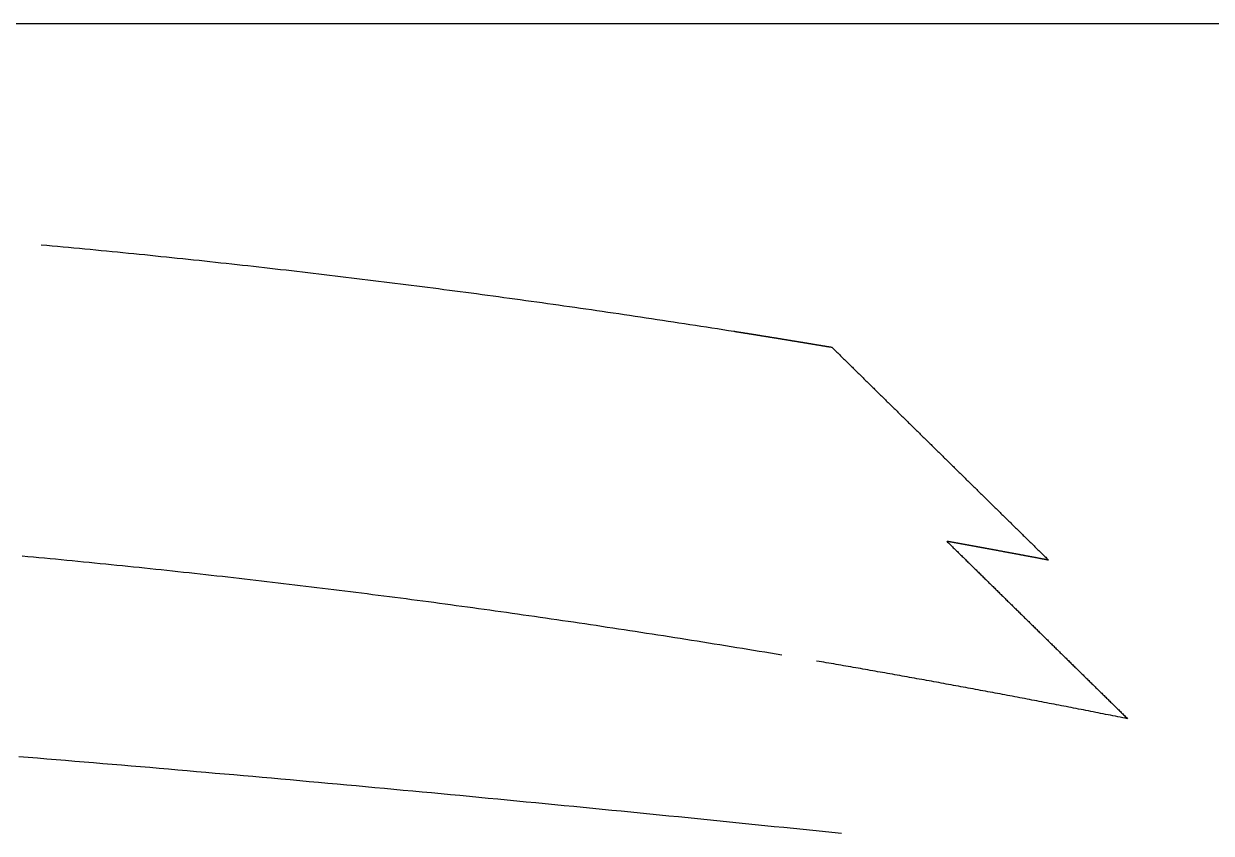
# Model space of a CAD drawing. Extents: x -537 to 363, y 432 to 791.
# Drawn here: x 248.42 to 282.19, y 638.54 to 661.58 of the extents above; entities that cross this region are included whole.
import ezdxf

# ---------------------------------------------------------------- set-up
doc = ezdxf.new("R2010")
doc.units = 0
doc.layers.get('0').update_dxf_attribs({"linetype": 'CONTINUOUS'})
doc.layers.add('90X10', color=1, linetype='CONTINUOUS')

msp = doc.modelspace()

# ---------------------------------------------------------------- linework, layer by layer
for points in [[(248.913, 655.289, 0), (249.068, 655.275, 0), (249.223, 655.261, 0), (249.378, 655.247, 0), (249.533, 655.232, 0), (249.688, 655.218, 0), (249.842, 655.203, 0), (249.997, 655.189, 0), (250.152, 655.174, 0), (250.307, 655.159, 0), (250.462, 655.144, 0), (250.617, 655.129, 0), (250.771, 655.114, 0), (250.926, 655.099, 0), (251.081, 655.084, 0), (251.236, 655.069, 0), (251.391, 655.053, 0), (251.545, 655.038, 0), (251.7, 655.022, 0), (251.855, 655.007, 0), (252.01, 654.991, 0), (252.164, 654.975, 0), (252.319, 654.959, 0), (252.474, 654.943, 0), (252.628, 654.927, 0), (252.783, 654.911, 0), (252.938, 654.895, 0), (253.093, 654.879, 0), (253.247, 654.862, 0), (253.402, 654.846, 0), (253.557, 654.829, 0), (253.711, 654.813, 0), (253.866, 654.796, 0), (254.021, 654.779, 0), (254.176, 654.763, 0), (254.33, 654.746, 0), (254.485, 654.729, 0), (254.64, 654.711, 0), (254.794, 654.694, 0), (254.949, 654.677, 0), (255.104, 654.66, 0), (255.259, 654.642, 0), (255.413, 654.625, 0), (255.568, 654.607, 0), (255.723, 654.589, 0), (255.877, 654.572, 0), (256.032, 654.554, 0), (256.187, 654.536, 0), (256.342, 654.518, 0), (256.496, 654.5, 0), (256.651, 654.482, 0), (256.806, 654.463, 0), (256.961, 654.445, 0), (257.115, 654.427, 0), (257.27, 654.408, 0), (257.425, 654.389, 0), (257.58, 654.371, 0), (257.735, 654.352, 0), (257.889, 654.333, 0), (258.044, 654.314, 0), (258.199, 654.295, 0), (258.354, 654.276, 0), (258.509, 654.257, 0), (258.664, 654.238, 0), (258.818, 654.218, 0), (258.973, 654.199, 0), (259.128, 654.179, 0), (259.283, 654.16, 0), (259.438, 654.14, 0), (259.593, 654.12, 0), (259.748, 654.1, 0), (259.903, 654.08, 0), (260.058, 654.06, 0), (260.213, 654.04, 0), (260.368, 654.02, 0), (260.523, 654, 0), (260.678, 653.979, 0), (260.833, 653.959, 0), (260.988, 653.938, 0), (261.143, 653.918, 0), (261.298, 653.897, 0), (261.453, 653.876, 0), (261.609, 653.855, 0), (261.764, 653.834, 0), (261.919, 653.813, 0), (262.074, 653.792, 0), (262.229, 653.771, 0), (262.385, 653.75, 0), (262.54, 653.728, 0), (262.695, 653.707, 0), (262.85, 653.685, 0), (263.006, 653.664, 0), (263.161, 653.642, 0), (263.317, 653.62, 0), (263.472, 653.598, 0), (263.627, 653.576, 0), (263.783, 653.554, 0), (263.938, 653.532, 0), (264.094, 653.51, 0), (264.249, 653.487, 0), (264.405, 653.465, 0), (264.561, 653.443, 0), (264.716, 653.42, 0), (264.872, 653.397, 0), (265.027, 653.374, 0), (265.183, 653.352, 0), (265.339, 653.329, 0), (265.495, 653.306, 0), (265.65, 653.283, 0), (265.806, 653.259, 0), (265.962, 653.236, 0), (266.118, 653.213, 0), (266.274, 653.189, 0), (266.43, 653.166, 0), (266.586, 653.142, 0), (266.742, 653.118, 0), (266.898, 653.095, 0), (267.054, 653.071, 0), (267.21, 653.047, 0), (267.366, 653.023, 0), (267.522, 652.999, 0), (267.678, 652.974, 0), (267.835, 652.95, 0), (267.991, 652.926, 0), (268.147, 652.901, 0), (268.303, 652.877, 0), (268.46, 652.852, 0), (268.616, 652.827, 0)], [(268.616, 652.827, 0), (268.629, 652.825, 0), (268.641, 652.823, 0), (268.654, 652.821, 0), (268.666, 652.819, 0), (268.679, 652.817, 0), (268.691, 652.815, 0), (268.704, 652.813, 0), (268.716, 652.811, 0), (268.729, 652.809, 0), (268.741, 652.807, 0), (268.753, 652.805, 0), (268.766, 652.803, 0), (268.778, 652.801, 0), (268.791, 652.799, 0), (268.803, 652.797, 0), (268.816, 652.795, 0), (268.828, 652.793, 0), (268.841, 652.791, 0), (268.853, 652.789, 0), (268.866, 652.787, 0), (268.878, 652.785, 0), (268.891, 652.783, 0), (268.903, 652.781, 0), (268.916, 652.779, 0), (268.928, 652.777, 0), (268.941, 652.775, 0), (268.953, 652.773, 0), (268.966, 652.771, 0), (268.978, 652.77, 0), (268.991, 652.768, 0), (269.003, 652.766, 0), (269.016, 652.764, 0), (269.028, 652.762, 0), (269.041, 652.76, 0), (269.053, 652.758, 0), (269.066, 652.756, 0), (269.078, 652.754, 0), (269.09, 652.752, 0), (269.103, 652.75, 0), (269.115, 652.748, 0), (269.128, 652.746, 0), (269.14, 652.744, 0), (269.153, 652.742, 0), (269.165, 652.74, 0), (269.178, 652.738, 0), (269.19, 652.736, 0), (269.203, 652.734, 0), (269.215, 652.732, 0), (269.228, 652.73, 0), (269.24, 652.728, 0), (269.253, 652.726, 0), (269.265, 652.723, 0), (269.278, 652.721, 0), (269.29, 652.719, 0), (269.303, 652.717, 0), (269.315, 652.715, 0), (269.328, 652.713, 0), (269.34, 652.711, 0), (269.353, 652.709, 0), (269.365, 652.707, 0), (269.378, 652.705, 0), (269.39, 652.703, 0), (269.403, 652.701, 0), (269.415, 652.699, 0), (269.428, 652.697, 0), (269.44, 652.695, 0), (269.453, 652.693, 0), (269.465, 652.691, 0), (269.478, 652.689, 0), (269.49, 652.687, 0), (269.503, 652.685, 0), (269.515, 652.683, 0), (269.528, 652.681, 0), (269.54, 652.679, 0), (269.553, 652.677, 0), (269.565, 652.675, 0), (269.578, 652.673, 0), (269.59, 652.671, 0), (269.603, 652.669, 0), (269.615, 652.667, 0), (269.628, 652.665, 0), (269.64, 652.663, 0), (269.653, 652.661, 0), (269.665, 652.659, 0), (269.678, 652.657, 0), (269.69, 652.655, 0), (269.703, 652.653, 0), (269.715, 652.651, 0), (269.728, 652.649, 0), (269.74, 652.647, 0), (269.753, 652.645, 0), (269.765, 652.643, 0), (269.778, 652.641, 0), (269.79, 652.639, 0), (269.803, 652.637, 0), (269.815, 652.635, 0), (269.828, 652.633, 0), (269.84, 652.631, 0), (269.853, 652.629, 0), (269.865, 652.627, 0), (269.878, 652.624, 0), (269.89, 652.622, 0), (269.903, 652.62, 0), (269.915, 652.618, 0), (269.928, 652.616, 0), (269.94, 652.614, 0), (269.953, 652.612, 0), (269.965, 652.61, 0), (269.978, 652.608, 0), (269.99, 652.606, 0), (270.003, 652.604, 0), (270.015, 652.602, 0), (270.028, 652.6, 0), (270.04, 652.598, 0), (270.053, 652.596, 0), (270.065, 652.594, 0), (270.078, 652.592, 0), (270.09, 652.59, 0), (270.103, 652.588, 0), (270.115, 652.586, 0), (270.128, 652.584, 0), (270.14, 652.582, 0), (270.153, 652.58, 0), (270.165, 652.578, 0), (270.178, 652.576, 0), (270.19, 652.573, 0), (270.203, 652.571, 0), (270.215, 652.569, 0), (270.228, 652.567, 0), (270.24, 652.565, 0), (270.253, 652.563, 0), (270.265, 652.561, 0), (270.278, 652.559, 0), (270.29, 652.557, 0), (270.303, 652.555, 0), (270.315, 652.553, 0), (270.328, 652.551, 0), (270.34, 652.549, 0), (270.353, 652.547, 0), (270.365, 652.545, 0), (270.378, 652.543, 0), (270.39, 652.541, 0), (270.403, 652.539, 0), (270.415, 652.537, 0), (270.428, 652.534, 0), (270.44, 652.532, 0), (270.453, 652.53, 0), (270.465, 652.528, 0), (270.478, 652.526, 0), (270.49, 652.524, 0), (270.503, 652.522, 0), (270.515, 652.52, 0), (270.528, 652.518, 0), (270.54, 652.516, 0), (270.553, 652.514, 0), (270.566, 652.512, 0), (270.578, 652.51, 0), (270.591, 652.508, 0), (270.603, 652.506, 0), (270.616, 652.504, 0), (270.628, 652.501, 0), (270.641, 652.499, 0), (270.653, 652.497, 0), (270.666, 652.495, 0), (270.678, 652.493, 0), (270.691, 652.491, 0), (270.703, 652.489, 0), (270.716, 652.487, 0), (270.728, 652.485, 0), (270.741, 652.483, 0), (270.753, 652.481, 0), (270.766, 652.479, 0), (270.778, 652.477, 0), (270.791, 652.475, 0), (270.803, 652.472, 0), (270.816, 652.47, 0), (270.828, 652.468, 0), (270.841, 652.466, 0), (270.853, 652.464, 0), (270.866, 652.462, 0), (270.878, 652.46, 0), (270.891, 652.458, 0), (270.904, 652.456, 0), (270.916, 652.454, 0), (270.929, 652.452, 0), (270.941, 652.45, 0), (270.954, 652.448, 0), (270.966, 652.445, 0), (270.979, 652.443, 0), (270.991, 652.441, 0), (271.004, 652.439, 0), (271.016, 652.437, 0), (271.029, 652.435, 0), (271.041, 652.433, 0), (271.054, 652.431, 0), (271.066, 652.429, 0), (271.079, 652.427, 0), (271.091, 652.425, 0), (271.104, 652.422, 0), (271.116, 652.42, 0), (271.129, 652.418, 0), (271.141, 652.416, 0), (271.154, 652.414, 0), (271.167, 652.412, 0), (271.179, 652.41, 0), (271.192, 652.408, 0), (271.204, 652.406, 0), (271.217, 652.404, 0), (271.229, 652.402, 0), (271.242, 652.399, 0), (271.254, 652.397, 0), (271.267, 652.395, 0), (271.279, 652.393, 0), (271.292, 652.391, 0), (271.304, 652.389, 0), (271.317, 652.387, 0), (271.329, 652.385, 0), (271.342, 652.383, 0), (271.354, 652.381, 0), (271.367, 652.379, 0), (271.379, 652.376, 0), (271.392, 652.374, 0), (271.404, 652.372, 0)], [(271.404, 652.372, 0), (271.432, 652.345, 0), (271.46, 652.318, 0), (271.487, 652.291, 0), (271.515, 652.263, 0), (271.543, 652.236, 0), (271.57, 652.209, 0), (271.598, 652.182, 0), (271.625, 652.155, 0), (271.653, 652.127, 0), (271.681, 652.1, 0), (271.708, 652.073, 0), (271.736, 652.046, 0), (271.764, 652.019, 0), (271.791, 651.991, 0), (271.819, 651.964, 0), (271.847, 651.937, 0), (271.874, 651.91, 0), (271.902, 651.883, 0), (271.929, 651.855, 0), (271.957, 651.828, 0), (271.985, 651.801, 0), (272.012, 651.774, 0), (272.04, 651.747, 0), (272.068, 651.719, 0), (272.095, 651.692, 0), (272.123, 651.665, 0), (272.15, 651.638, 0), (272.178, 651.611, 0), (272.206, 651.583, 0), (272.233, 651.556, 0), (272.261, 651.529, 0), (272.289, 651.502, 0), (272.316, 651.475, 0), (272.344, 651.447, 0), (272.371, 651.42, 0), (272.399, 651.393, 0), (272.427, 651.366, 0), (272.454, 651.339, 0), (272.482, 651.311, 0), (272.51, 651.284, 0), (272.537, 651.257, 0), (272.565, 651.23, 0), (272.593, 651.203, 0), (272.62, 651.176, 0), (272.648, 651.148, 0), (272.675, 651.121, 0), (272.703, 651.094, 0), (272.731, 651.067, 0), (272.758, 651.04, 0), (272.786, 651.012, 0), (272.814, 650.985, 0), (272.841, 650.958, 0), (272.869, 650.931, 0), (272.896, 650.904, 0), (272.924, 650.876, 0), (272.952, 650.849, 0), (272.979, 650.822, 0), (273.007, 650.795, 0), (273.035, 650.768, 0), (273.062, 650.74, 0), (273.09, 650.713, 0), (273.118, 650.686, 0), (273.145, 650.659, 0), (273.173, 650.632, 0), (273.2, 650.605, 0), (273.228, 650.577, 0), (273.256, 650.55, 0), (273.283, 650.523, 0), (273.311, 650.496, 0), (273.339, 650.469, 0), (273.366, 650.441, 0), (273.394, 650.414, 0), (273.421, 650.387, 0), (273.449, 650.36, 0), (273.477, 650.333, 0), (273.504, 650.305, 0), (273.532, 650.278, 0), (273.56, 650.251, 0), (273.587, 650.224, 0), (273.615, 650.197, 0), (273.643, 650.17, 0), (273.67, 650.142, 0), (273.698, 650.115, 0), (273.725, 650.088, 0), (273.753, 650.061, 0), (273.781, 650.034, 0), (273.808, 650.006, 0), (273.836, 649.979, 0), (273.864, 649.952, 0), (273.891, 649.925, 0), (273.919, 649.898, 0), (273.947, 649.871, 0), (273.974, 649.843, 0), (274.002, 649.816, 0), (274.029, 649.789, 0), (274.057, 649.762, 0), (274.085, 649.735, 0), (274.112, 649.707, 0), (274.14, 649.68, 0), (274.168, 649.653, 0), (274.195, 649.626, 0), (274.223, 649.599, 0), (274.251, 649.572, 0), (274.278, 649.544, 0), (274.306, 649.517, 0), (274.333, 649.49, 0), (274.361, 649.463, 0), (274.389, 649.436, 0), (274.416, 649.408, 0), (274.444, 649.381, 0), (274.472, 649.354, 0), (274.499, 649.327, 0), (274.527, 649.3, 0), (274.555, 649.273, 0), (274.582, 649.245, 0), (274.61, 649.218, 0), (274.637, 649.191, 0), (274.665, 649.164, 0), (274.693, 649.137, 0), (274.72, 649.11, 0), (274.748, 649.082, 0), (274.776, 649.055, 0), (274.803, 649.028, 0), (274.831, 649.001, 0), (274.859, 648.974, 0), (274.886, 648.946, 0), (274.914, 648.919, 0), (274.942, 648.892, 0), (274.969, 648.865, 0), (274.997, 648.838, 0), (275.024, 648.811, 0), (275.052, 648.783, 0), (275.08, 648.756, 0), (275.107, 648.729, 0), (275.135, 648.702, 0), (275.163, 648.675, 0), (275.19, 648.648, 0), (275.218, 648.62, 0), (275.246, 648.593, 0), (275.273, 648.566, 0), (275.301, 648.539, 0), (275.329, 648.512, 0), (275.356, 648.485, 0), (275.384, 648.457, 0), (275.411, 648.43, 0), (275.439, 648.403, 0), (275.467, 648.376, 0), (275.494, 648.349, 0), (275.522, 648.321, 0), (275.55, 648.294, 0), (275.577, 648.267, 0), (275.605, 648.24, 0), (275.633, 648.213, 0), (275.66, 648.186, 0), (275.688, 648.158, 0), (275.716, 648.131, 0), (275.743, 648.104, 0), (275.771, 648.077, 0), (275.799, 648.05, 0), (275.826, 648.023, 0), (275.854, 647.995, 0), (275.881, 647.968, 0), (275.909, 647.941, 0), (275.937, 647.914, 0), (275.964, 647.887, 0), (275.992, 647.86, 0), (276.02, 647.832, 0), (276.047, 647.805, 0), (276.075, 647.778, 0), (276.103, 647.751, 0), (276.13, 647.724, 0), (276.158, 647.697, 0), (276.186, 647.669, 0), (276.213, 647.642, 0), (276.241, 647.615, 0), (276.269, 647.588, 0), (276.296, 647.561, 0), (276.324, 647.534, 0), (276.352, 647.506, 0), (276.379, 647.479, 0), (276.407, 647.452, 0), (276.434, 647.425, 0), (276.462, 647.398, 0), (276.49, 647.371, 0), (276.517, 647.343, 0), (276.545, 647.316, 0), (276.573, 647.289, 0), (276.6, 647.262, 0), (276.628, 647.235, 0), (276.656, 647.208, 0), (276.683, 647.18, 0), (276.711, 647.153, 0), (276.739, 647.126, 0), (276.766, 647.099, 0), (276.794, 647.072, 0), (276.822, 647.045, 0), (276.849, 647.017, 0), (276.877, 646.99, 0), (276.905, 646.963, 0), (276.932, 646.936, 0), (276.96, 646.909, 0), (276.988, 646.882, 0), (277.015, 646.854, 0), (277.043, 646.827, 0), (277.071, 646.8, 0), (277.098, 646.773, 0), (277.126, 646.746, 0), (277.153, 646.719, 0), (277.181, 646.691, 0), (277.209, 646.664, 0), (277.236, 646.637, 0), (277.264, 646.61, 0), (277.292, 646.583, 0), (277.319, 646.556, 0), (277.347, 646.528, 0), (277.375, 646.501, 0), (277.402, 646.474, 0), (277.43, 646.447, 0), (277.458, 646.42, 0), (277.485, 646.393, 0), (277.513, 646.365, 0), (277.541, 646.338, 0), (277.568, 646.311, 0)], [(277.568, 646.311, 0), (277.555, 646.314, 0), (277.542, 646.316, 0), (277.529, 646.319, 0), (277.516, 646.321, 0), (277.503, 646.323, 0), (277.49, 646.326, 0), (277.477, 646.328, 0), (277.464, 646.331, 0), (277.451, 646.333, 0), (277.438, 646.336, 0), (277.425, 646.338, 0), (277.412, 646.341, 0), (277.399, 646.343, 0), (277.386, 646.346, 0), (277.374, 646.348, 0), (277.361, 646.351, 0), (277.348, 646.353, 0), (277.335, 646.356, 0), (277.322, 646.358, 0), (277.309, 646.36, 0), (277.296, 646.363, 0), (277.283, 646.365, 0), (277.27, 646.368, 0), (277.257, 646.37, 0), (277.244, 646.373, 0), (277.231, 646.375, 0), (277.218, 646.378, 0), (277.205, 646.38, 0), (277.192, 646.383, 0), (277.179, 646.385, 0), (277.166, 646.387, 0), (277.153, 646.39, 0), (277.14, 646.392, 0), (277.127, 646.395, 0), (277.114, 646.397, 0), (277.101, 646.4, 0), (277.088, 646.402, 0), (277.075, 646.405, 0), (277.062, 646.407, 0), (277.049, 646.41, 0), (277.036, 646.412, 0), (277.023, 646.414, 0), (277.01, 646.417, 0), (276.997, 646.419, 0), (276.984, 646.422, 0), (276.971, 646.424, 0), (276.958, 646.427, 0), (276.945, 646.429, 0), (276.932, 646.432, 0), (276.919, 646.434, 0), (276.906, 646.436, 0), (276.893, 646.439, 0), (276.88, 646.441, 0), (276.867, 646.444, 0), (276.854, 646.446, 0), (276.841, 646.449, 0), (276.828, 646.451, 0), (276.815, 646.454, 0), (276.802, 646.456, 0), (276.789, 646.458, 0), (276.776, 646.461, 0), (276.763, 646.463, 0), (276.75, 646.466, 0), (276.737, 646.468, 0), (276.724, 646.471, 0), (276.711, 646.473, 0), (276.698, 646.475, 0), (276.685, 646.478, 0), (276.672, 646.48, 0), (276.659, 646.483, 0), (276.646, 646.485, 0), (276.633, 646.488, 0), (276.62, 646.49, 0), (276.607, 646.492, 0), (276.594, 646.495, 0), (276.581, 646.497, 0), (276.568, 646.5, 0), (276.555, 646.502, 0), (276.542, 646.505, 0), (276.529, 646.507, 0), (276.516, 646.509, 0), (276.503, 646.512, 0), (276.49, 646.514, 0), (276.477, 646.517, 0), (276.464, 646.519, 0), (276.451, 646.522, 0), (276.438, 646.524, 0), (276.426, 646.526, 0), (276.413, 646.529, 0), (276.4, 646.531, 0), (276.387, 646.534, 0), (276.374, 646.536, 0), (276.361, 646.539, 0), (276.348, 646.541, 0), (276.335, 646.543, 0), (276.322, 646.546, 0), (276.309, 646.548, 0), (276.296, 646.551, 0), (276.283, 646.553, 0), (276.27, 646.555, 0), (276.257, 646.558, 0), (276.244, 646.56, 0), (276.231, 646.563, 0), (276.218, 646.565, 0), (276.205, 646.568, 0), (276.192, 646.57, 0), (276.179, 646.572, 0), (276.166, 646.575, 0), (276.153, 646.577, 0), (276.14, 646.58, 0), (276.127, 646.582, 0), (276.114, 646.584, 0), (276.101, 646.587, 0), (276.088, 646.589, 0), (276.075, 646.592, 0), (276.062, 646.594, 0), (276.049, 646.596, 0), (276.036, 646.599, 0), (276.023, 646.601, 0), (276.01, 646.604, 0), (275.997, 646.606, 0), (275.984, 646.608, 0), (275.971, 646.611, 0), (275.958, 646.613, 0), (275.945, 646.616, 0), (275.932, 646.618, 0), (275.919, 646.621, 0), (275.906, 646.623, 0), (275.893, 646.625, 0), (275.88, 646.628, 0), (275.867, 646.63, 0), (275.854, 646.633, 0), (275.841, 646.635, 0), (275.828, 646.637, 0), (275.815, 646.64, 0), (275.802, 646.642, 0), (275.789, 646.645, 0), (275.776, 646.647, 0), (275.763, 646.649, 0), (275.75, 646.652, 0), (275.737, 646.654, 0), (275.724, 646.656, 0), (275.712, 646.659, 0), (275.699, 646.661, 0), (275.686, 646.664, 0), (275.673, 646.666, 0), (275.66, 646.668, 0), (275.647, 646.671, 0), (275.634, 646.673, 0), (275.621, 646.676, 0), (275.608, 646.678, 0), (275.595, 646.68, 0), (275.582, 646.683, 0), (275.569, 646.685, 0), (275.556, 646.688, 0), (275.543, 646.69, 0), (275.53, 646.692, 0), (275.517, 646.695, 0), (275.504, 646.697, 0), (275.491, 646.699, 0), (275.478, 646.702, 0), (275.465, 646.704, 0), (275.452, 646.707, 0), (275.439, 646.709, 0), (275.426, 646.711, 0), (275.413, 646.714, 0), (275.4, 646.716, 0), (275.387, 646.719, 0), (275.374, 646.721, 0), (275.361, 646.723, 0), (275.348, 646.726, 0), (275.335, 646.728, 0), (275.322, 646.73, 0), (275.309, 646.733, 0), (275.296, 646.735, 0), (275.283, 646.738, 0), (275.27, 646.74, 0), (275.257, 646.742, 0), (275.244, 646.745, 0), (275.231, 646.747, 0), (275.218, 646.749, 0), (275.205, 646.752, 0), (275.192, 646.754, 0), (275.179, 646.757, 0), (275.166, 646.759, 0), (275.153, 646.761, 0), (275.14, 646.764, 0), (275.128, 646.766, 0), (275.115, 646.768, 0), (275.102, 646.771, 0), (275.089, 646.773, 0), (275.076, 646.775, 0), (275.063, 646.778, 0), (275.05, 646.78, 0), (275.037, 646.783, 0), (275.024, 646.785, 0), (275.011, 646.787, 0), (274.998, 646.79, 0), (274.985, 646.792, 0), (274.972, 646.794, 0), (274.959, 646.797, 0), (274.946, 646.799, 0), (274.933, 646.801, 0), (274.92, 646.804, 0), (274.907, 646.806, 0), (274.894, 646.809, 0), (274.881, 646.811, 0), (274.868, 646.813, 0), (274.855, 646.816, 0), (274.842, 646.818, 0), (274.829, 646.82, 0), (274.816, 646.823, 0), (274.803, 646.825, 0), (274.79, 646.827, 0), (274.777, 646.83, 0), (274.764, 646.832, 0), (274.751, 646.834, 0), (274.738, 646.837, 0), (274.725, 646.839, 0), (274.712, 646.842, 0), (274.699, 646.844, 0), (274.686, 646.846, 0), (274.673, 646.849, 0)], [(274.673, 646.849, 0), (274.696, 646.826, 0), (274.72, 646.803, 0), (274.743, 646.781, 0), (274.766, 646.758, 0), (274.789, 646.735, 0), (274.812, 646.713, 0), (274.835, 646.69, 0), (274.858, 646.667, 0), (274.881, 646.645, 0), (274.904, 646.622, 0), (274.927, 646.599, 0), (274.95, 646.577, 0), (274.973, 646.554, 0), (274.996, 646.531, 0), (275.019, 646.509, 0), (275.042, 646.486, 0), (275.065, 646.463, 0), (275.088, 646.441, 0), (275.111, 646.418, 0), (275.134, 646.395, 0), (275.158, 646.373, 0), (275.181, 646.35, 0), (275.204, 646.327, 0), (275.227, 646.305, 0), (275.25, 646.282, 0), (275.273, 646.259, 0), (275.296, 646.237, 0), (275.319, 646.214, 0), (275.342, 646.191, 0), (275.365, 646.169, 0), (275.388, 646.146, 0), (275.411, 646.123, 0), (275.434, 646.101, 0), (275.457, 646.078, 0), (275.48, 646.056, 0), (275.503, 646.033, 0), (275.526, 646.01, 0), (275.549, 645.988, 0), (275.573, 645.965, 0), (275.596, 645.942, 0), (275.619, 645.92, 0), (275.642, 645.897, 0), (275.665, 645.874, 0), (275.688, 645.852, 0), (275.711, 645.829, 0), (275.734, 645.806, 0), (275.757, 645.784, 0), (275.78, 645.761, 0), (275.803, 645.738, 0), (275.826, 645.716, 0), (275.849, 645.693, 0), (275.872, 645.67, 0), (275.895, 645.648, 0), (275.918, 645.625, 0), (275.941, 645.602, 0), (275.964, 645.58, 0), (275.988, 645.557, 0), (276.011, 645.534, 0), (276.034, 645.512, 0), (276.057, 645.489, 0), (276.08, 645.467, 0), (276.103, 645.444, 0), (276.126, 645.421, 0), (276.149, 645.399, 0), (276.172, 645.376, 0), (276.195, 645.353, 0), (276.218, 645.331, 0), (276.241, 645.308, 0), (276.264, 645.285, 0), (276.287, 645.263, 0), (276.31, 645.24, 0), (276.333, 645.217, 0), (276.356, 645.195, 0), (276.379, 645.172, 0), (276.403, 645.149, 0), (276.426, 645.127, 0), (276.449, 645.104, 0), (276.472, 645.081, 0), (276.495, 645.059, 0), (276.518, 645.036, 0), (276.541, 645.013, 0), (276.564, 644.991, 0), (276.587, 644.968, 0), (276.61, 644.946, 0), (276.633, 644.923, 0), (276.656, 644.9, 0), (276.679, 644.878, 0), (276.702, 644.855, 0), (276.725, 644.832, 0), (276.748, 644.81, 0), (276.771, 644.787, 0), (276.795, 644.764, 0), (276.818, 644.742, 0), (276.841, 644.719, 0), (276.864, 644.696, 0), (276.887, 644.674, 0), (276.91, 644.651, 0), (276.933, 644.628, 0), (276.956, 644.606, 0), (276.979, 644.583, 0), (277.002, 644.561, 0), (277.025, 644.538, 0), (277.048, 644.515, 0), (277.071, 644.493, 0), (277.094, 644.47, 0), (277.117, 644.447, 0), (277.14, 644.425, 0), (277.163, 644.402, 0), (277.187, 644.379, 0), (277.21, 644.357, 0), (277.233, 644.334, 0), (277.256, 644.311, 0), (277.279, 644.289, 0), (277.302, 644.266, 0), (277.325, 644.243, 0), (277.348, 644.221, 0), (277.371, 644.198, 0), (277.394, 644.176, 0), (277.417, 644.153, 0), (277.44, 644.13, 0), (277.463, 644.108, 0), (277.486, 644.085, 0), (277.509, 644.062, 0), (277.532, 644.04, 0), (277.556, 644.017, 0), (277.579, 643.994, 0), (277.602, 643.972, 0), (277.625, 643.949, 0), (277.648, 643.926, 0), (277.671, 643.904, 0), (277.694, 643.881, 0), (277.717, 643.859, 0), (277.74, 643.836, 0), (277.763, 643.813, 0), (277.786, 643.791, 0), (277.809, 643.768, 0), (277.832, 643.745, 0), (277.855, 643.723, 0), (277.878, 643.7, 0), (277.901, 643.677, 0), (277.925, 643.655, 0), (277.948, 643.632, 0), (277.971, 643.609, 0), (277.994, 643.587, 0), (278.017, 643.564, 0), (278.04, 643.542, 0), (278.063, 643.519, 0), (278.086, 643.496, 0), (278.109, 643.474, 0), (278.132, 643.451, 0), (278.155, 643.428, 0), (278.178, 643.406, 0), (278.201, 643.383, 0), (278.224, 643.36, 0), (278.247, 643.338, 0), (278.271, 643.315, 0), (278.294, 643.292, 0), (278.317, 643.27, 0), (278.34, 643.247, 0), (278.363, 643.225, 0), (278.386, 643.202, 0), (278.409, 643.179, 0), (278.432, 643.157, 0), (278.455, 643.134, 0), (278.478, 643.111, 0), (278.501, 643.089, 0), (278.524, 643.066, 0), (278.547, 643.043, 0), (278.57, 643.021, 0), (278.593, 642.998, 0), (278.617, 642.976, 0), (278.64, 642.953, 0), (278.663, 642.93, 0), (278.686, 642.908, 0), (278.709, 642.885, 0), (278.732, 642.862, 0), (278.755, 642.84, 0), (278.778, 642.817, 0), (278.801, 642.794, 0), (278.824, 642.772, 0), (278.847, 642.749, 0), (278.87, 642.727, 0), (278.893, 642.704, 0), (278.916, 642.681, 0), (278.939, 642.659, 0), (278.963, 642.636, 0), (278.986, 642.613, 0), (279.009, 642.591, 0), (279.032, 642.568, 0), (279.055, 642.545, 0), (279.078, 642.523, 0), (279.101, 642.5, 0), (279.124, 642.478, 0), (279.147, 642.455, 0), (279.17, 642.432, 0), (279.193, 642.41, 0), (279.216, 642.387, 0), (279.239, 642.364, 0), (279.262, 642.342, 0), (279.286, 642.319, 0), (279.309, 642.296, 0), (279.332, 642.274, 0), (279.355, 642.251, 0), (279.378, 642.229, 0), (279.401, 642.206, 0), (279.424, 642.183, 0), (279.447, 642.161, 0), (279.47, 642.138, 0), (279.493, 642.115, 0), (279.516, 642.093, 0), (279.539, 642.07, 0), (279.562, 642.047, 0), (279.585, 642.025, 0), (279.609, 642.002, 0), (279.632, 641.98, 0), (279.655, 641.957, 0), (279.678, 641.934, 0), (279.701, 641.912, 0), (279.724, 641.889, 0), (279.747, 641.866, 0), (279.77, 641.844, 0), (279.793, 641.821, 0), (279.816, 641.798, 0)], [(269.982, 643.607, 0), (269.821, 643.634, 0), (269.66, 643.661, 0), (269.499, 643.688, 0), (269.338, 643.715, 0), (269.178, 643.741, 0), (269.017, 643.768, 0), (268.856, 643.794, 0), (268.695, 643.82, 0), (268.535, 643.847, 0), (268.374, 643.873, 0), (268.214, 643.899, 0), (268.053, 643.925, 0), (267.893, 643.951, 0), (267.733, 643.976, 0), (267.572, 644.002, 0), (267.412, 644.027, 0), (267.252, 644.053, 0), (267.092, 644.078, 0), (266.932, 644.104, 0), (266.772, 644.129, 0), (266.612, 644.154, 0), (266.452, 644.179, 0), (266.292, 644.204, 0), (266.132, 644.228, 0), (265.972, 644.253, 0), (265.812, 644.278, 0), (265.653, 644.302, 0), (265.493, 644.327, 0), (265.333, 644.351, 0), (265.173, 644.375, 0), (265.014, 644.399, 0), (264.854, 644.424, 0), (264.695, 644.447, 0), (264.535, 644.471, 0), (264.376, 644.495, 0), (264.216, 644.519, 0), (264.057, 644.542, 0), (263.898, 644.566, 0), (263.738, 644.589, 0), (263.579, 644.613, 0), (263.42, 644.636, 0), (263.261, 644.659, 0), (263.102, 644.682, 0), (262.942, 644.705, 0), (262.783, 644.728, 0), (262.624, 644.75, 0), (262.465, 644.773, 0), (262.306, 644.796, 0), (262.147, 644.818, 0), (261.988, 644.84, 0), (261.829, 644.863, 0), (261.67, 644.885, 0), (261.512, 644.907, 0), (261.353, 644.929, 0), (261.194, 644.951, 0), (261.035, 644.973, 0), (260.876, 644.994, 0), (260.718, 645.016, 0), (260.559, 645.038, 0), (260.4, 645.059, 0), (260.242, 645.08, 0), (260.083, 645.102, 0), (259.924, 645.123, 0), (259.766, 645.144, 0), (259.607, 645.165, 0), (259.449, 645.186, 0), (259.29, 645.207, 0), (259.132, 645.227, 0), (258.973, 645.248, 0), (258.815, 645.268, 0), (258.656, 645.289, 0), (258.498, 645.309, 0), (258.339, 645.329, 0), (258.181, 645.35, 0), (258.023, 645.37, 0), (257.864, 645.39, 0), (257.706, 645.41, 0), (257.547, 645.429, 0), (257.389, 645.449, 0), (257.231, 645.469, 0), (257.073, 645.488, 0), (256.914, 645.508, 0), (256.756, 645.527, 0), (256.598, 645.546, 0), (256.439, 645.565, 0), (256.281, 645.584, 0), (256.123, 645.603, 0), (255.965, 645.622, 0), (255.807, 645.641, 0), (255.648, 645.66, 0), (255.49, 645.678, 0), (255.332, 645.697, 0), (255.174, 645.715, 0), (255.016, 645.734, 0), (254.858, 645.752, 0), (254.699, 645.77, 0), (254.541, 645.788, 0), (254.383, 645.806, 0), (254.225, 645.824, 0), (254.067, 645.842, 0), (253.909, 645.86, 0), (253.751, 645.877, 0), (253.592, 645.895, 0), (253.434, 645.912, 0), (253.276, 645.93, 0), (253.118, 645.947, 0), (252.96, 645.964, 0), (252.802, 645.981, 0), (252.644, 645.998, 0), (252.486, 646.015, 0), (252.328, 646.032, 0), (252.169, 646.049, 0), (252.011, 646.065, 0), (251.853, 646.082, 0), (251.695, 646.098, 0), (251.537, 646.115, 0), (251.379, 646.131, 0), (251.221, 646.147, 0), (251.062, 646.163, 0), (250.904, 646.179, 0), (250.746, 646.195, 0), (250.588, 646.211, 0), (250.43, 646.227, 0), (250.272, 646.243, 0), (250.113, 646.258, 0), (249.955, 646.274, 0), (249.797, 646.289, 0), (249.639, 646.304, 0), (249.48, 646.32, 0), (249.322, 646.335, 0), (249.164, 646.35, 0), (249.006, 646.365, 0), (248.847, 646.38, 0), (248.689, 646.394, 0), (248.531, 646.409, 0), (248.372, 646.424, 0)], [(279.816, 641.798, 0), (279.746, 641.812, 0), (279.677, 641.826, 0), (279.607, 641.84, 0), (279.537, 641.854, 0), (279.467, 641.868, 0), (279.397, 641.882, 0), (279.327, 641.896, 0), (279.258, 641.909, 0), (279.188, 641.923, 0), (279.118, 641.937, 0), (279.048, 641.951, 0), (278.978, 641.964, 0), (278.908, 641.978, 0), (278.839, 641.992, 0), (278.769, 642.006, 0), (278.699, 642.019, 0), (278.629, 642.033, 0), (278.559, 642.047, 0), (278.49, 642.06, 0), (278.42, 642.074, 0), (278.35, 642.087, 0), (278.28, 642.101, 0), (278.21, 642.115, 0), (278.141, 642.128, 0), (278.071, 642.142, 0), (278.001, 642.155, 0), (277.931, 642.169, 0), (277.862, 642.182, 0), (277.792, 642.196, 0), (277.722, 642.209, 0), (277.652, 642.223, 0), (277.582, 642.236, 0), (277.513, 642.25, 0), (277.443, 642.263, 0), (277.373, 642.276, 0), (277.303, 642.29, 0), (277.234, 642.303, 0), (277.164, 642.316, 0), (277.094, 642.33, 0), (277.024, 642.343, 0), (276.955, 642.356, 0), (276.885, 642.37, 0), (276.815, 642.383, 0), (276.745, 642.396, 0), (276.676, 642.409, 0), (276.606, 642.423, 0), (276.536, 642.436, 0), (276.467, 642.449, 0), (276.397, 642.462, 0), (276.327, 642.475, 0), (276.257, 642.488, 0), (276.188, 642.502, 0), (276.118, 642.515, 0), (276.048, 642.528, 0), (275.979, 642.541, 0), (275.909, 642.554, 0), (275.839, 642.567, 0), (275.769, 642.58, 0), (275.7, 642.593, 0), (275.63, 642.606, 0), (275.56, 642.619, 0), (275.491, 642.632, 0), (275.421, 642.645, 0), (275.351, 642.658, 0), (275.282, 642.671, 0), (275.212, 642.684, 0), (275.142, 642.697, 0), (275.073, 642.709, 0), (275.003, 642.722, 0), (274.933, 642.735, 0), (274.864, 642.748, 0), (274.794, 642.761, 0), (274.724, 642.774, 0), (274.655, 642.786, 0), (274.585, 642.799, 0), (274.515, 642.812, 0), (274.446, 642.825, 0), (274.376, 642.837, 0), (274.306, 642.85, 0), (274.237, 642.863, 0), (274.167, 642.875, 0), (274.097, 642.888, 0), (274.028, 642.901, 0), (273.958, 642.913, 0), (273.889, 642.926, 0), (273.819, 642.938, 0), (273.749, 642.951, 0), (273.68, 642.964, 0), (273.61, 642.976, 0), (273.541, 642.989, 0), (273.471, 643.001, 0), (273.401, 643.014, 0), (273.332, 643.026, 0), (273.262, 643.038, 0), (273.193, 643.051, 0), (273.123, 643.063, 0), (273.053, 643.076, 0), (272.984, 643.088, 0), (272.914, 643.1, 0), (272.845, 643.113, 0), (272.775, 643.125, 0), (272.705, 643.137, 0), (272.636, 643.15, 0), (272.566, 643.162, 0), (272.497, 643.174, 0), (272.427, 643.187, 0), (272.358, 643.199, 0), (272.288, 643.211, 0), (272.219, 643.223, 0), (272.149, 643.235, 0), (272.08, 643.248, 0), (272.01, 643.26, 0), (271.94, 643.272, 0), (271.871, 643.284, 0), (271.801, 643.296, 0), (271.732, 643.308, 0), (271.662, 643.32, 0), (271.593, 643.332, 0), (271.523, 643.344, 0), (271.454, 643.356, 0), (271.384, 643.368, 0), (271.315, 643.38, 0), (271.245, 643.392, 0), (271.176, 643.404, 0), (271.106, 643.416, 0), (271.037, 643.428, 0), (270.967, 643.44, 0)], [(248.279, 640.724, 0), (248.544, 640.702, 0), (248.81, 640.681, 0), (249.075, 640.659, 0), (249.34, 640.637, 0), (249.606, 640.615, 0), (249.871, 640.594, 0), (250.137, 640.572, 0), (250.403, 640.549, 0), (250.668, 640.527, 0), (250.934, 640.505, 0), (251.2, 640.482, 0), (251.466, 640.46, 0), (251.732, 640.437, 0), (251.998, 640.415, 0), (252.264, 640.392, 0), (252.53, 640.369, 0), (252.796, 640.346, 0), (253.063, 640.323, 0), (253.329, 640.3, 0), (253.595, 640.277, 0), (253.862, 640.253, 0), (254.129, 640.23, 0), (254.395, 640.207, 0), (254.662, 640.183, 0), (254.929, 640.159, 0), (255.196, 640.136, 0), (255.463, 640.112, 0), (255.73, 640.088, 0), (255.997, 640.064, 0), (256.264, 640.04, 0), (256.532, 640.016, 0), (256.799, 639.991, 0), (257.067, 639.967, 0), (257.335, 639.943, 0), (257.602, 639.918, 0), (257.87, 639.894, 0), (258.138, 639.869, 0), (258.406, 639.844, 0), (258.674, 639.819, 0), (258.942, 639.794, 0), (259.211, 639.769, 0), (259.479, 639.744, 0), (259.748, 639.719, 0), (260.016, 639.694, 0), (260.285, 639.669, 0), (260.554, 639.643, 0), (260.823, 639.618, 0), (261.092, 639.592, 0), (261.361, 639.566, 0), (261.63, 639.541, 0), (261.9, 639.515, 0), (262.169, 639.489, 0), (262.439, 639.463, 0), (262.708, 639.437, 0), (262.978, 639.411, 0), (263.248, 639.385, 0), (263.518, 639.359, 0), (263.789, 639.332, 0), (264.059, 639.306, 0), (264.329, 639.279, 0), (264.6, 639.253, 0), (264.87, 639.226, 0), (265.141, 639.199, 0), (265.412, 639.173, 0), (265.683, 639.146, 0), (265.954, 639.119, 0), (266.226, 639.092, 0), (266.497, 639.065, 0), (266.769, 639.038, 0), (267.04, 639.011, 0), (267.312, 638.983, 0), (267.584, 638.956, 0), (267.856, 638.929, 0), (268.128, 638.901, 0), (268.401, 638.874, 0), (268.673, 638.846, 0), (268.946, 638.818, 0), (269.219, 638.791, 0), (269.492, 638.763, 0), (269.765, 638.735, 0), (270.038, 638.707, 0), (270.311, 638.679, 0), (270.585, 638.651, 0), (270.858, 638.623, 0), (271.132, 638.594, 0), (271.406, 638.566, 0), (271.68, 638.538, 0)]]:
    msp.add_polyline3d(points)
at = {"layer": '90X10', "color": 1, "linetype": 'CONTINUOUS'}
msp.add_lwpolyline([(-537.056, 561.58), (362.944, 561.58), (362.944, 661.58), (-537.056, 661.58)], close=True, dxfattribs=at)

doc.saveas('drawing.dxf')
